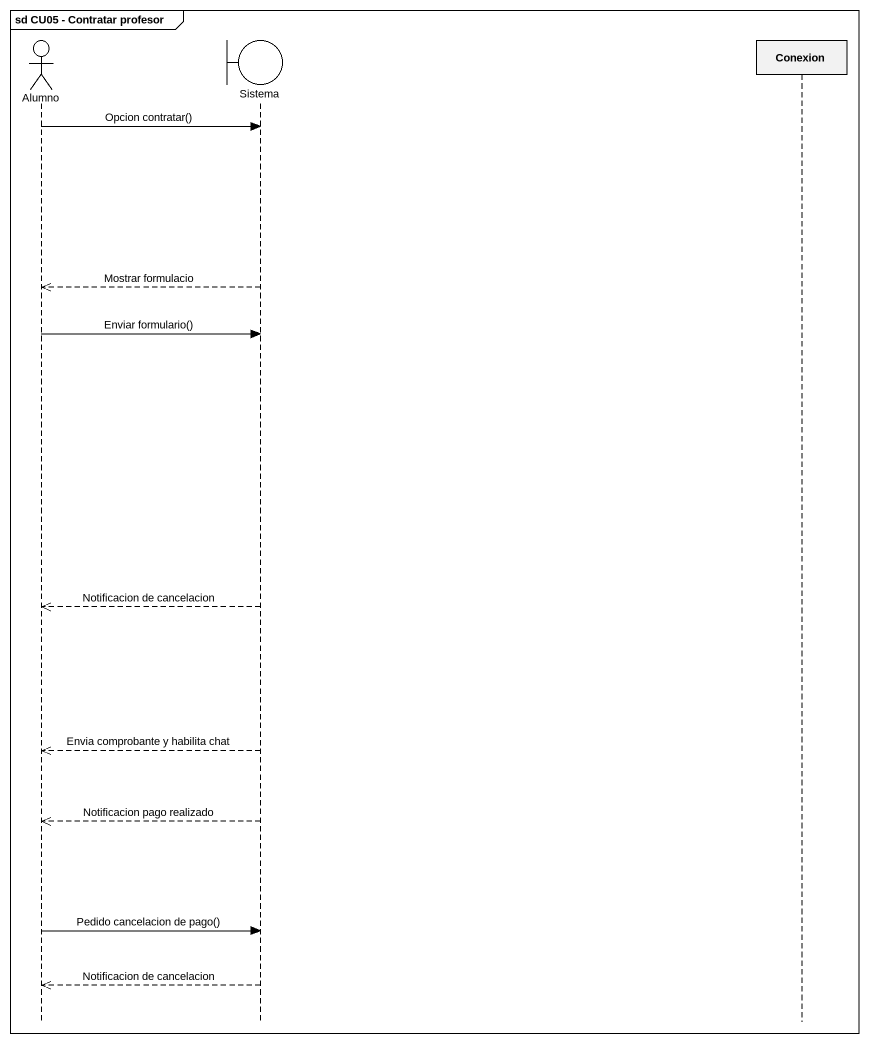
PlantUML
@startuml
mainframe sd CU05 - Contratar profesor
hide footbox
actor Alumno
boundary Sistema
participant Conexion

Alumno -> Sistema : Opcion contratar()
Sistema -->> Alumno : Mostrar formulacio
Alumno -> Sistema : Enviar formulario()
Sistema -->> Alumno : Notificacion de cancelacion
Sistema -->> Alumno : Envia comprobante y habilita chat
Sistema -->> Alumno : Notificacion pago realizado
Alumno -> Sistema : Pedido cancelacion de pago()
Sistema -->> Alumno : Notificacion de cancelacion
@enduml
